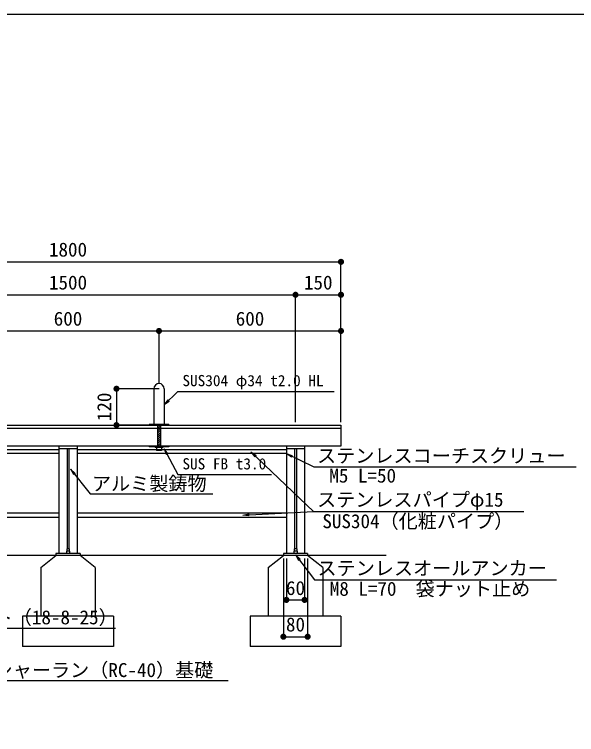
# Model space of a CAD drawing. Units: millimetres at full size, sheet at 1:20. Extents: x 97 to 5574, y 2022 to 5755.
# Drawn here: x 1810 to 3664, y 3270 to 5646 of the extents above; entities that cross this region are included whole.
import ezdxf
from ezdxf.enums import TextEntityAlignment as Align

# ---------------------------------------------------------------- set-up
doc = ezdxf.new("R2010")
doc.units = ezdxf.units.MM
doc.header["$LTSCALE"] = 20
doc.linetypes.add('DASHED', pattern=[7.5, 6, -1.5])
for name, color, linetype, lineweight in [('0_2', 7, 'Continuous', 25), ('_0-0_', 7, 'Continuous', 25), ('ハッチ', 4, 'Continuous', 25), ('寸法', 3, 'Continuous', 25), ('本体', 7, 'Continuous', 25)]:
    doc.layers.add(name, color=color, linetype=linetype, lineweight=lineweight)
doc.styles.add('ＭＳ ゴシック', font='')
doc.styles.get('ＭＳ ゴシック').set_extended_font_data('MS Gothic')

# ---------------------------------------------------------------- blocks, each defined once
blk = doc.blocks.new('filled_dot')
at = {"color": 0, "linetype": 'Continuous', "lineweight": -2, "const_width": 1.25}
blk.add_lwpolyline([(-0.625, 0, 1), (0.625, 0, 1)], format="xyb", close=True, dxfattribs=at)

msp = doc.modelspace()

# ---------------------------------------------------------------- hatches: boundary and pattern name
at = {"layer": '寸法'}
for points in [[(2304.05, 4357.4), (2315.95, 4373.78), (2320.43, 4369.3)], [(2304.05, 4212.69), (2316.13, 4196.44), (2310.52, 4193.5)], [(2590.32, 4202.6), (2606.97, 4191.08), (2602.6, 4186.5)], [(2707.05, 4196.96), (2726.43, 4191.08), (2723.67, 4185.38)], [(1995.12, 4145.4), (2010.08, 4131.75), (2005.13, 4127.79)], [(2563.56, 3993.73), (2583.36, 3997.96), (2583.7, 3991.64)], [(2737.26, 3862.68), (2751.9, 3848.69), (2746.86, 3844.85)]]:
    msp.add_hatch(color=256, dxfattribs=at).paths.add_polyline_path(points)

# ---------------------------------------------------------------- linework, layer by layer
at = {"layer": '0_2'}
for p, q in [((1087.05, 4829.4), (2887.05, 4829.4)), ((2887.05, 4300.96), (2887.05, 4829.4)), ((1237.05, 4720.78), (2737.09, 4720.78)), ((2737.09, 4720.78), (2887.05, 4720.78)), ((2737.09, 4300.96), (2737.09, 4720.78)), ((2737.09, 4300.96), (2737.09, 4720.78)), ((2887.05, 4300.96), (2887.05, 4720.78))]:
    msp.add_line(p, q, dxfattribs=at)
at = {"layer": '_0-0_'}
for p, q in [((2270.05, 4410.96), (2270.05, 4292.96)), ((2304.05, 4410.29), (2304.05, 4292.96)), ((2255.05, 4292.46), (2255.05, 4290.96)), ((2318.55, 4292.96), (2255.55, 4292.96)), ((2270.05, 4290.97), (2270.05, 4290.96)), ((2282.05, 4290.96), (2282.05, 4220.96)), ((2282.05, 4285.31), (2287.7, 4290.96)), ((2292.05, 4290.96), (2292.05, 4220.96)), ((2319.05, 4292.46), (2319.05, 4290.96)), ((2255.05, 4220.96), (2255.05, 4218.96)), ((2319.05, 4218.96), (2255.05, 4218.96)), ((2274.55, 4218.96), (2274.55, 4216.96)), ((2299.55, 4216.96), (2274.55, 4216.96)), ((2279.05, 4216.96), (2279.05, 4206.96)), ((2295.05, 4206.96), (2279.05, 4206.96)), ((2295.05, 4216.96), (2295.05, 4206.96)), ((2299.55, 4218.96), (2299.55, 4216.96)), ((2319.05, 4220.96), (2319.05, 4218.96))]:
    msp.add_line(p, q, dxfattribs=at)
at = {"layer": '_0-0_', "color": 1, "linetype": 'DASHED'}
for p, q in [((2263.55, 4292.46), (2263.55, 4290.96)), ((2310.55, 4292.46), (2310.55, 4290.96))]:
    msp.add_line(p, q, dxfattribs=at)
at = {"layer": '_0-0_', "color": 6}
msp.add_lwpolyline([(5573.63, 5645.5), (97.37, 5645.5), (97.37, 2021.87), (5573.63, 2021.87)], close=True, dxfattribs=at)
at = {"layer": '_0-0_'}
for centre, radius, start, end in [((2287.05, 4410.96), 17, 0, 180), ((2255.55, 4292.46), 0.5, 90, 180), ((2318.55, 4292.46), 0.5, 360, 90)]:
    msp.add_arc(centre, radius, start, end, dxfattribs=at)
at = {"layer": 'ハッチ'}
for p, q in [((2282.05, 4285.31), (2287.7, 4290.96)), ((2282.05, 4278.23), (2292.05, 4288.23)), ((2282.05, 4271.16), (2292.05, 4281.16)), ((2282.05, 4271.16), (2292.05, 4281.16)), ((2282.05, 4264.09), (2292.05, 4274.09)), ((2282.05, 4257.02), (2292.05, 4267.02)), ((2282.05, 4257.02), (2292.05, 4267.02)), ((2282.05, 4249.95), (2292.05, 4259.95)), ((2282.05, 4242.88), (2292.05, 4252.88)), ((2282.05, 4242.88), (2292.05, 4252.88)), ((2282.05, 4235.81), (2292.05, 4245.81)), ((2282.05, 4228.74), (2292.05, 4238.74)), ((2282.05, 4228.74), (2292.05, 4238.74)), ((2282.05, 4221.67), (2292.05, 4231.67)), ((2288.41, 4220.96), (2292.05, 4224.6)), ((2288.41, 4220.96), (2292.05, 4224.6))]:
    msp.add_line(p, q, dxfattribs=at)
at = {"layer": '寸法'}
for p, q in [((1687.05, 4601.52), (2287.05, 4601.52)), ((2287.05, 4427.96), (2287.05, 4601.52)), ((2287.05, 4601.52), (2887.05, 4601.52)), ((2287.05, 4427.96), (2287.05, 4601.52)), ((2887.05, 4300.96), (2887.05, 4601.52)), ((2146.87, 4410.96), (2146.87, 4290.96)), ((2287.05, 4410.96), (2146.87, 4410.96)), ((2255.05, 4290.96), (2146.87, 4290.96))]:
    msp.add_line(p, q, dxfattribs=at)
for points in [[(2304.05, 4357.4), (2348.63, 4401.98), (2864.56, 4401.98)], [(2304.05, 4212.69), (2348.63, 4127.51), (2657.57, 4127.51)], [(2590.32, 4202.6), (2796.12, 4006.21), (3489.33, 4006.21)], [(2707.05, 4196.96), (2797.05, 4153.31), (3662.66, 4153.31)], [(1995.12, 4145.4), (2060.35, 4063.75), (2465.05, 4063.75)], [(2563.56, 3993.73), (2796.12, 4006.21), (3489.33, 4006.21)], [(2737.26, 3862.68), (2800.08, 3780.27), (3597.92, 3780.27)], [(1298.81, 3776.26), (1422.56, 3621.34), (2143.16, 3621.34)], [(1301.67, 3603.45), (1425.43, 3448.53), (2514.58, 3448.53)]]:
    msp.add_lwpolyline(points, dxfattribs=at)
at = {"layer": '寸法', "lineweight": 13}
for points in [[(2304.05, 4357.4), (2315.95, 4373.78), (2320.43, 4369.3)], [(2304.05, 4212.69), (2316.13, 4196.44), (2310.52, 4193.5)], [(2590.32, 4202.6), (2606.97, 4191.08), (2602.6, 4186.5)], [(2707.05, 4196.96), (2726.43, 4191.08), (2723.67, 4185.38)], [(1995.12, 4145.4), (2010.08, 4131.75), (2005.13, 4127.79)], [(2563.56, 3993.73), (2583.36, 3997.96), (2583.7, 3991.64)], [(2737.26, 3862.68), (2751.9, 3848.69), (2746.86, 3844.85)]]:
    msp.add_lwpolyline(points, close=True, dxfattribs=at)
at = {"layer": '本体'}
for p, q in [((1087.05, 4290.96), (2887.05, 4290.96)), ((2287.05, 4288.82), (2289.19, 4290.96)), ((2887.05, 4290.96), (2887.05, 4220.96)), ((2887.05, 4220.96), (1087.05, 4220.96)), ((1957.05, 4208.96), (1267.05, 4208.96)), ((1957.05, 4220.96), (1957.05, 3866.96)), ((2017.05, 4220.96), (2017.05, 3866.96)), ((2707.05, 4208.96), (2017.05, 4208.96)), ((2707.05, 4220.96), (2707.05, 3866.96)), ((2767.05, 4220.96), (2767.05, 3866.96)), ((1957.05, 4196.96), (1267.05, 4196.96)), ((2707.05, 4196.96), (2017.05, 4196.96)), ((1957.05, 4000.96), (1267.05, 4000.96)), ((2707.05, 4000.96), (2017.05, 4000.96)), ((1957.05, 3985.96), (1267.05, 3985.96)), ((2707.05, 3985.96), (2017.05, 3985.96)), ((1992.05, 3874.96), (1982.05, 3874.96)), ((1982.05, 3874.96), (1982.05, 3866.96)), ((1983.05, 3882.96), (1983.05, 3874.96)), ((1991.05, 3882.96), (1983.05, 3882.96)), ((1991.05, 3882.96), (1991.05, 3874.96)), ((1992.05, 3874.96), (1992.05, 3866.96)), ((2742.05, 3874.96), (2732.05, 3874.96)), ((2732.05, 3874.96), (2732.05, 3866.96)), ((2733.05, 3882.96), (2733.05, 3874.96)), ((2741.05, 3882.96), (2733.05, 3882.96)), ((2741.05, 3882.96), (2741.05, 3874.96)), ((2742.05, 3874.96), (2742.05, 3866.96)), ((3035.82, 3860.96), (772.59, 3860.96)), ((1897.05, 3820.96), (1947.05, 3860.96)), ((2027.05, 3866.96), (1947.05, 3866.96)), ((1947.05, 3866.96), (1947.05, 3860.96)), ((2027.05, 3866.96), (2027.05, 3860.96)), ((2077.05, 3820.96), (2027.05, 3860.96)), ((2647.05, 3820.96), (2697.05, 3860.96)), ((2777.05, 3866.96), (2697.05, 3866.96)), ((2697.05, 3866.96), (2697.05, 3860.96)), ((2697.05, 3850.96), (2697.05, 3592.98)), ((2707.05, 3850.96), (2707.05, 3714.38)), ((2767.05, 3850.96), (2767.05, 3714.38)), ((2777.05, 3866.96), (2777.05, 3860.96)), ((2827.05, 3820.96), (2777.05, 3860.96)), ((2777.05, 3850.96), (2777.05, 3592.98)), ((1897.05, 3820.96), (1897.05, 3660.96)), ((2077.05, 3820.96), (2077.05, 3660.96)), ((2647.05, 3820.96), (2647.05, 3660.96)), ((2827.05, 3820.96), (2827.05, 3660.96)), ((2707.05, 3714.38), (2767.05, 3714.38)), ((2137.05, 3660.96), (1837.05, 3660.96)), ((1837.05, 3660.96), (1837.05, 3560.96)), ((2137.05, 3660.96), (2137.05, 3560.96)), ((2887.05, 3660.96), (2587.05, 3660.96)), ((2587.05, 3660.96), (2587.05, 3560.96)), ((2887.05, 3660.96), (2887.05, 3560.96)), ((2697.05, 3592.98), (2777.05, 3592.98)), ((2137.05, 3560.96), (1837.05, 3560.96)), ((2887.05, 3560.96), (2587.05, 3560.96))]:
    msp.add_line(p, q, dxfattribs=at)
at = {"layer": '本体', "color": 4}
for p, q in [((1087.05, 4280.96), (2887.05, 4280.96)), ((2017.05, 4212.96), (1957.05, 4212.96)), ((1984.05, 4212.96), (1984.05, 3882.96)), ((1990.05, 4212.96), (1990.05, 3882.96)), ((2767.05, 4212.96), (2707.05, 4212.96)), ((2734.05, 4212.96), (2734.05, 3882.96)), ((2740.05, 4212.96), (2740.05, 3882.96))]:
    msp.add_line(p, q, dxfattribs=at)

# ---------------------------------------------------------------- block references
at = {"layer": '0_2', "xscale": 8, "yscale": 8, "rotation": 180}
for p in [(2887.05, 4829.4), (2737.09, 4720.78), (2887.05, 4720.78)]:
    msp.add_blockref('filled_dot', p, dxfattribs=at)
at = {"layer": '0_2', "xscale": 8, "yscale": 8}
msp.add_blockref('filled_dot', (2737.09, 4720.78), dxfattribs=at)
at = {"layer": '寸法', "xscale": 8, "yscale": 8}
for p, rotation in [((2287.05, 4601.52), 180), ((2887.05, 4601.52), 180), ((2146.87, 4410.96), 270), ((2146.87, 4290.96), 90)]:
    msp.add_blockref('filled_dot', p, dxfattribs=dict(at, rotation=rotation))
msp.add_blockref('filled_dot', (2287.05, 4601.52), dxfattribs=at)
at = {"layer": '本体', "xscale": 8, "yscale": 8}
for p in [(2707.05, 3714.38), (2697.05, 3592.98)]:
    msp.add_blockref('filled_dot', p, dxfattribs=at)
at = {"layer": '本体', "xscale": 8, "yscale": 8, "rotation": 180}
for p in [(2767.05, 3714.38), (2777.05, 3592.98)]:
    msp.add_blockref('filled_dot', p, dxfattribs=at)

# ---------------------------------------------------------------- texts
at = {"layer": '0_2', "style": 'ＭＳ ゴシック'}
for s, p in [('1800', (1987.05, 4832.9)), ('1500', (1987.07, 4724.28)), ('150', (2812.07, 4724.28))]:
    msp.add_text(s, height=46.19, dxfattribs=at).set_placement(p, align=Align.BOTTOM_CENTER)
at = {"layer": '_0-0_', "color": 3, "style": 'ＭＳ ゴシック'}
for s, p in [('SUS304 φ34 t2.0 HL', (2364.16, 4408.19)), ('SUS FB t3.0', (2364.16, 4133.73))]:
    msp.add_text(s, height=36.95, dxfattribs=at).set_placement(p, align=Align.BOTTOM_LEFT)
at = {"layer": '寸法', "style": 'ＭＳ ゴシック'}
for p in [(1987.05, 4605.02), (2587.05, 4605.02)]:
    msp.add_text('600', height=46.19, dxfattribs=at).set_placement(p, align=Align.BOTTOM_CENTER)
msp.add_text('120', height=46.19, rotation=90, dxfattribs=at).set_placement((2143.37, 4350.96), align=Align.BOTTOM_CENTER)
for s, p in [('ステンレスコーチスクリュー', (2808.19, 4153.18)), ('M5 L=50', (2848.63, 4087.43)), ('アルミ製鋳物', (2065.96, 4061.16)), ('ステンレスパイプφ15', (2808.19, 4008.16)), ('SUS304（化粧パイプ）', (2825.6, 3937.07)), ('ステンレスオールアンカー', (2809.67, 3782.15)), ('M8 L=70\u3000袋ナット止め', (2850.12, 3714.16)), ('コンクリート（18-8-25）', (1426.97, 3620.1)), ('再生クラッシャーラン（RC-40）基礎', (1426.97, 3446.14))]:
    msp.add_text(s, height=46.19, dxfattribs=at).set_placement(p, align=Align.BOTTOM_LEFT)
at = {"layer": '本体', "style": 'ＭＳ ゴシック'}
for s, p in [('60', (2737.05, 3716.64)), ('80', (2737.05, 3596.48))]:
    msp.add_text(s, height=46.19, dxfattribs=at).set_placement(p, align=Align.BOTTOM_CENTER)

doc.saveas('drawing.dxf')
